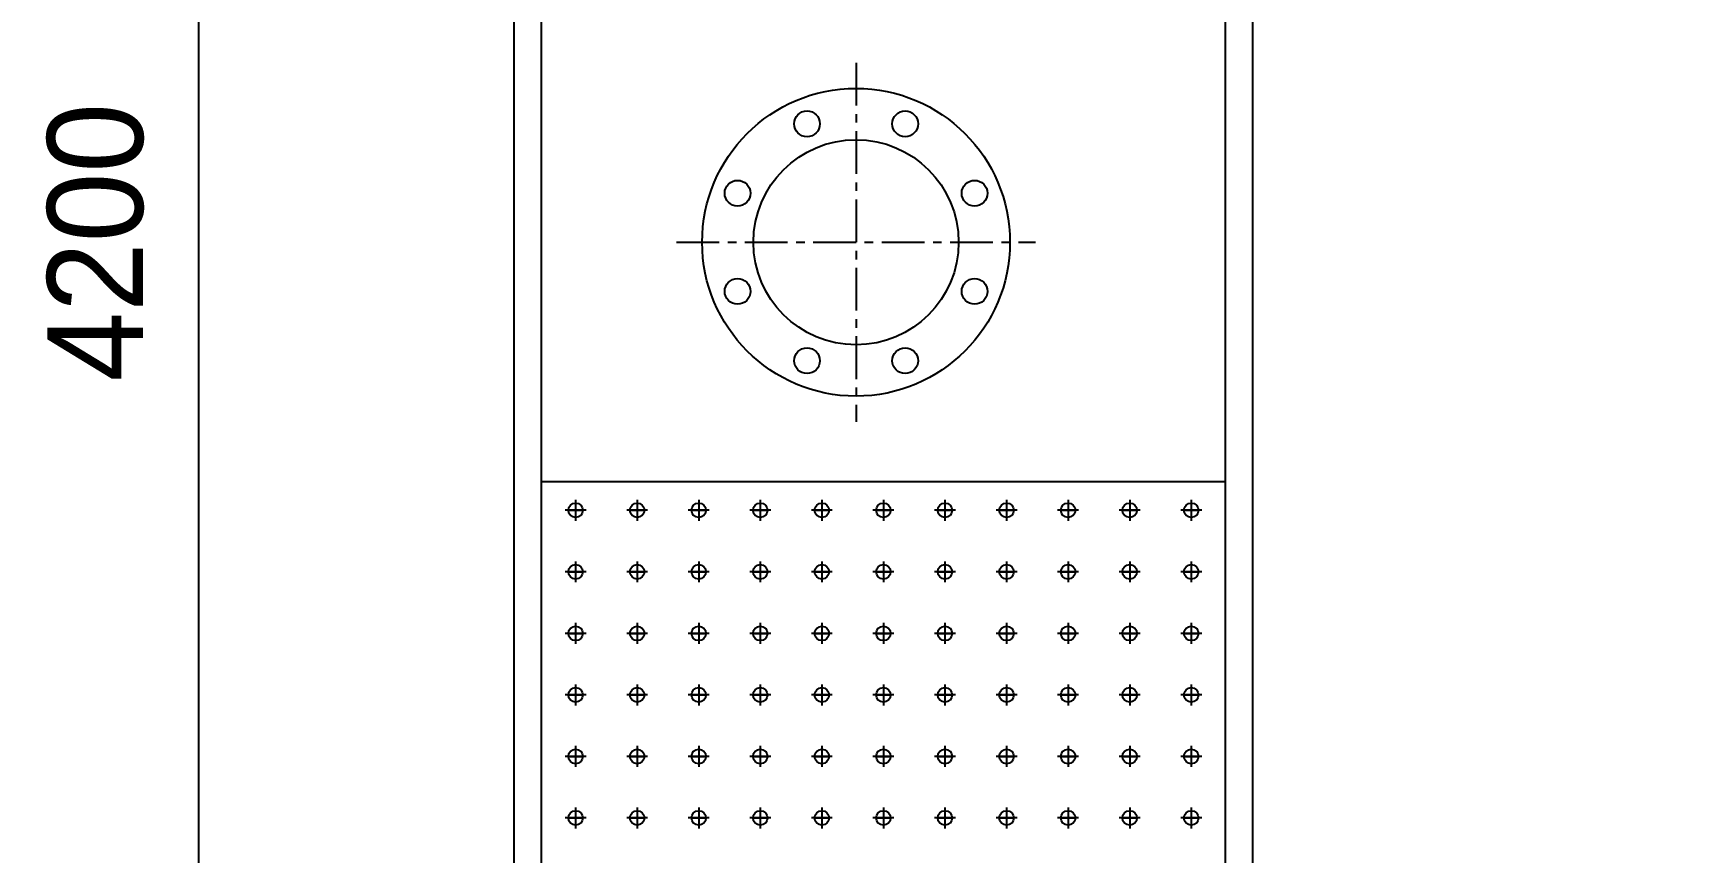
# Model space of a CAD drawing. Header units: millimetres. Extents: x 0 to 25222, y 0 to 17836.
# Drawn here: x 2375 to 4777, y 12736 to 13934 of the extents above; entities that cross this region are included whole.
import ezdxf

# ---------------------------------------------------------------- set-up
doc = ezdxf.new("R2010")
doc.units = ezdxf.units.MM
doc.linetypes.add('CENTER', pattern=[2, 1.25, -0.25, 0.25, -0.25])
doc.layers.get('DEFPOINTS').update_dxf_attribs({"color": 143})
doc.layers.add('CENTER', color=1, linetype='CENTER')
doc.layers.add('냉각탑_dim', color=1, linetype='Continuous')
doc.styles.add('HY울릉도L', font='')
doc.styles.get('HY울릉도L').set_extended_font_data('HY울릉도L')
doc.dimstyles.new('성지DIM', dxfattribs={"dimtxt": 3.5, "dimasz": 3, "dimexe": 1, "dimexo": 2.5, "dimgap": 2, "dimtad": 1, "dimdec": 0, "dimzin": 3, "dimdsep": 46, "dimtxsty": 'HY울릉도L', "dimblk": 'ARCHTICK', "dimcen": -2, "dimclrd": 256, "dimclre": 256, "dimclrt": 7, "dimadec": 0, "dimazin": 0, "dimtfac": 1, "dimtdec": 0, "dimtofl": 0, "dimtmove": 0, "dimatfit": 3, "dimfxl": 0, "dimtolj": 1, "dimtzin": 0, "dimlwe": -1, "dimarcsym": 0})

# ---------------------------------------------------------------- blocks, each defined once
blk = doc.blocks.new('_ArchTick')
at = {"color": 0, "linetype": 'ByBlock', "const_width": 0.15}
blk.add_lwpolyline([(-0.5, -0.5), (0.5, 0.5)], dxfattribs=at)
blk = doc.blocks.new('*D26')
at = {"layer": 'DEFPOINTS', "color": 0, "transparency": 16777216}
for p in [(3078.1, 15728), (2616.6, 11528), (3078.1, 11528)]:
    blk.add_point(p, dxfattribs=at)
at = {"layer": '냉각탑_dim', "transparency": 16777216}
for p, q in [((2978.1, 15728), (2576.6, 15728)), ((2978.1, 11528), (2576.6, 11528))]:
    blk.add_line(p, q, dxfattribs=at)
at = {"layer": '냉각탑_dim', "lineweight": -2, "transparency": 16777216}
blk.add_line((2616.6, 15728), (2616.6, 11528), dxfattribs=at)
at = {"layer": '냉각탑_dim', "lineweight": -2, "transparency": 16777216, "xscale": 120, "yscale": 120, "zscale": 120}
for p, rotation in [((2616.6, 15728), 90), ((2616.6, 11528), 270)]:
    blk.add_blockref('_ArchTick', p, dxfattribs=dict(at, rotation=rotation))
at = {"layer": '냉각탑_dim', "color": 7, "transparency": 16777216, "insert": (2466.6, 13628), "char_height": 140, "attachment_point": 5, "rotation": 90, "style": 'HY울릉도L'}
blk.add_mtext('\\A1;4200', dxfattribs=at)

msp = doc.modelspace()

# ---------------------------------------------------------------- linework, layer by layer
at = {"color": 3}
for p, q in [((4118.1, 11568), (4118.1, 15688)), ((4158.1, 11568), (4158.1, 15688)), ((3118.1, 13278), (4118.1, 13278))]:
    msp.add_line(p, q, dxfattribs=at)
for points in [[(3078.1, 11528), (3078.1, 15728), (10378.1, 15728), (10378.1, 11528)], [(3118.1, 11568), (3118.1, 15688), (10338.1, 15688), (10338.1, 11568)]]:
    msp.add_lwpolyline(points, close=True, dxfattribs=at)
for centre, radius in [((3578.1, 13628), 225), ((3506.4, 13801.2), 18.8), ((3649.9, 13801.2), 18.8), ((3578.1, 13628), 150), ((3404.9, 13699.7), 18.8), ((3751.4, 13699.7), 18.8), ((3404.9, 13556.2), 18.8), ((3751.4, 13556.2), 18.8), ((3506.4, 13454.8), 18.8), ((3649.9, 13454.8), 18.8)]:
    msp.add_circle(centre, radius, dxfattribs=at)
for centre in [(3168.1, 13236.1), (3258.1, 13236.1), (3348.1, 13236.1), (3438.1, 13236.1), (3528.1, 13236.1), (3618.1, 13236.1), (3708.1, 13236.1), (3798.1, 13236.1), (3888.1, 13236.1), (3978.1, 13236.1), (4068.1, 13236.1), (3168.1, 13146.1), (3258.1, 13146.1), (3348.1, 13146.1), (3438.1, 13146.1), (3528.1, 13146.1), (3618.1, 13146.1), (3708.1, 13146.1), (3798.1, 13146.1), (3888.1, 13146.1), (3978.1, 13146.1), (4068.1, 13146.1), (3168.1, 13056.1), (3258.1, 13056.1), (3348.1, 13056.1), (3438.1, 13056.1), (3528.1, 13056.1), (3618.1, 13056.1), (3708.1, 13056.1), (3798.1, 13056.1), (3888.1, 13056.1), (3978.1, 13056.1), (4068.1, 13056.1), (3168.1, 12966.1), (3258.1, 12966.1), (3348.1, 12966.1), (3438.1, 12966.1), (3528.1, 12966.1), (3618.1, 12966.1), (3708.1, 12966.1), (3798.1, 12966.1), (3888.1, 12966.1), (3978.1, 12966.1), (4068.1, 12966.1), (3168.1, 12876.1), (3258.1, 12876.1), (3348.1, 12876.1), (3438.1, 12876.1), (3528.1, 12876.1), (3618.1, 12876.1), (3708.1, 12876.1), (3798.1, 12876.1), (3888.1, 12876.1), (3978.1, 12876.1), (4068.1, 12876.1), (3168.1, 12786.1), (3258.1, 12786.1), (3348.1, 12786.1), (3438.1, 12786.1), (3528.1, 12786.1), (3618.1, 12786.1), (3708.1, 12786.1), (3798.1, 12786.1), (3888.1, 12786.1), (3978.1, 12786.1), (4068.1, 12786.1)]:
    msp.add_circle(centre, 10.6)
at = {"layer": 'CENTER', "linetype": 'CENTER', "ltscale": 50}
for p, q in [((3578.1, 13890.5), (3578.1, 13365.5)), ((3315.6, 13628), (3840.6, 13628)), ((3168.1, 13251.4), (3168.1, 13220.8)), ((3168.1, 13247.9), (3168.1, 13224.3)), ((3258.1, 13251.4), (3258.1, 13220.8)), ((3258.1, 13247.9), (3258.1, 13224.3)), ((3348.1, 13251.4), (3348.1, 13220.8)), ((3348.1, 13247.9), (3348.1, 13224.3)), ((3438.1, 13251.4), (3438.1, 13220.8)), ((3438.1, 13247.9), (3438.1, 13224.3)), ((3528.1, 13251.4), (3528.1, 13220.8)), ((3528.1, 13247.9), (3528.1, 13224.3)), ((3618.1, 13251.4), (3618.1, 13220.8)), ((3618.1, 13247.9), (3618.1, 13224.3)), ((3708.1, 13251.4), (3708.1, 13220.8)), ((3708.1, 13247.9), (3708.1, 13224.3)), ((3798.1, 13251.4), (3798.1, 13220.8)), ((3798.1, 13247.9), (3798.1, 13224.3)), ((3888.1, 13251.4), (3888.1, 13220.8)), ((3888.1, 13247.9), (3888.1, 13224.3)), ((3978.1, 13251.4), (3978.1, 13220.8)), ((3978.1, 13247.9), (3978.1, 13224.3)), ((4068.1, 13251.4), (4068.1, 13220.8)), ((4068.1, 13247.9), (4068.1, 13224.3)), ((3183.4, 13236.1), (3152.8, 13236.1)), ((3156.4, 13236.1), (3179.9, 13236.1)), ((3179.9, 13236.1), (3156.4, 13236.1)), ((3156.4, 13236.1), (3179.9, 13236.1)), ((3273.4, 13236.1), (3242.8, 13236.1)), ((3246.4, 13236.1), (3269.9, 13236.1)), ((3269.9, 13236.1), (3246.4, 13236.1)), ((3246.4, 13236.1), (3269.9, 13236.1)), ((3363.4, 13236.1), (3332.8, 13236.1)), ((3336.4, 13236.1), (3359.9, 13236.1)), ((3359.9, 13236.1), (3336.4, 13236.1)), ((3336.4, 13236.1), (3359.9, 13236.1)), ((3453.4, 13236.1), (3422.8, 13236.1)), ((3426.4, 13236.1), (3449.9, 13236.1)), ((3449.9, 13236.1), (3426.4, 13236.1)), ((3426.4, 13236.1), (3449.9, 13236.1)), ((3543.4, 13236.1), (3512.8, 13236.1)), ((3516.4, 13236.1), (3539.9, 13236.1)), ((3539.9, 13236.1), (3516.4, 13236.1)), ((3516.4, 13236.1), (3539.9, 13236.1)), ((3633.4, 13236.1), (3602.8, 13236.1)), ((3606.4, 13236.1), (3629.9, 13236.1)), ((3629.9, 13236.1), (3606.4, 13236.1)), ((3606.4, 13236.1), (3629.9, 13236.1)), ((3723.4, 13236.1), (3692.8, 13236.1)), ((3696.4, 13236.1), (3719.9, 13236.1)), ((3719.9, 13236.1), (3696.4, 13236.1)), ((3696.4, 13236.1), (3719.9, 13236.1)), ((3813.4, 13236.1), (3782.8, 13236.1)), ((3786.4, 13236.1), (3809.9, 13236.1)), ((3809.9, 13236.1), (3786.4, 13236.1)), ((3786.4, 13236.1), (3809.9, 13236.1)), ((3903.4, 13236.1), (3872.8, 13236.1)), ((3876.4, 13236.1), (3899.9, 13236.1)), ((3899.9, 13236.1), (3876.4, 13236.1)), ((3876.4, 13236.1), (3899.9, 13236.1)), ((3993.4, 13236.1), (3962.8, 13236.1)), ((3966.4, 13236.1), (3989.9, 13236.1)), ((3989.9, 13236.1), (3966.4, 13236.1)), ((3966.4, 13236.1), (3989.9, 13236.1)), ((4083.4, 13236.1), (4052.8, 13236.1)), ((4056.4, 13236.1), (4079.9, 13236.1)), ((4079.9, 13236.1), (4056.4, 13236.1)), ((4056.4, 13236.1), (4079.9, 13236.1)), ((3183.4, 13146.1), (3152.8, 13146.1)), ((3156.4, 13146.1), (3179.9, 13146.1)), ((3179.9, 13146.1), (3156.4, 13146.1)), ((3156.4, 13146.1), (3179.9, 13146.1)), ((3168.1, 13161.4), (3168.1, 13130.8)), ((3168.1, 13157.9), (3168.1, 13134.3)), ((3273.4, 13146.1), (3242.8, 13146.1)), ((3246.4, 13146.1), (3269.9, 13146.1)), ((3269.9, 13146.1), (3246.4, 13146.1)), ((3246.4, 13146.1), (3269.9, 13146.1)), ((3258.1, 13161.4), (3258.1, 13130.8)), ((3258.1, 13157.9), (3258.1, 13134.3)), ((3363.4, 13146.1), (3332.8, 13146.1)), ((3336.4, 13146.1), (3359.9, 13146.1)), ((3359.9, 13146.1), (3336.4, 13146.1)), ((3336.4, 13146.1), (3359.9, 13146.1)), ((3348.1, 13161.4), (3348.1, 13130.8)), ((3348.1, 13157.9), (3348.1, 13134.3)), ((3453.4, 13146.1), (3422.8, 13146.1)), ((3426.4, 13146.1), (3449.9, 13146.1)), ((3449.9, 13146.1), (3426.4, 13146.1)), ((3426.4, 13146.1), (3449.9, 13146.1)), ((3438.1, 13161.4), (3438.1, 13130.8)), ((3438.1, 13157.9), (3438.1, 13134.3)), ((3543.4, 13146.1), (3512.8, 13146.1)), ((3516.4, 13146.1), (3539.9, 13146.1)), ((3539.9, 13146.1), (3516.4, 13146.1)), ((3516.4, 13146.1), (3539.9, 13146.1)), ((3528.1, 13161.4), (3528.1, 13130.8)), ((3528.1, 13157.9), (3528.1, 13134.3)), ((3633.4, 13146.1), (3602.8, 13146.1)), ((3606.4, 13146.1), (3629.9, 13146.1)), ((3629.9, 13146.1), (3606.4, 13146.1)), ((3606.4, 13146.1), (3629.9, 13146.1)), ((3618.1, 13161.4), (3618.1, 13130.8)), ((3618.1, 13157.9), (3618.1, 13134.3)), ((3723.4, 13146.1), (3692.8, 13146.1)), ((3696.4, 13146.1), (3719.9, 13146.1)), ((3719.9, 13146.1), (3696.4, 13146.1)), ((3696.4, 13146.1), (3719.9, 13146.1)), ((3708.1, 13161.4), (3708.1, 13130.8)), ((3708.1, 13157.9), (3708.1, 13134.3)), ((3813.4, 13146.1), (3782.8, 13146.1)), ((3786.4, 13146.1), (3809.9, 13146.1)), ((3809.9, 13146.1), (3786.4, 13146.1)), ((3786.4, 13146.1), (3809.9, 13146.1)), ((3798.1, 13161.4), (3798.1, 13130.8)), ((3798.1, 13157.9), (3798.1, 13134.3)), ((3903.4, 13146.1), (3872.8, 13146.1)), ((3876.4, 13146.1), (3899.9, 13146.1)), ((3899.9, 13146.1), (3876.4, 13146.1)), ((3876.4, 13146.1), (3899.9, 13146.1)), ((3888.1, 13161.4), (3888.1, 13130.8)), ((3888.1, 13157.9), (3888.1, 13134.3)), ((3993.4, 13146.1), (3962.8, 13146.1)), ((3966.4, 13146.1), (3989.9, 13146.1)), ((3989.9, 13146.1), (3966.4, 13146.1)), ((3966.4, 13146.1), (3989.9, 13146.1)), ((3978.1, 13161.4), (3978.1, 13130.8)), ((3978.1, 13157.9), (3978.1, 13134.3)), ((4083.4, 13146.1), (4052.8, 13146.1)), ((4056.4, 13146.1), (4079.9, 13146.1)), ((4079.9, 13146.1), (4056.4, 13146.1)), ((4056.4, 13146.1), (4079.9, 13146.1)), ((4068.1, 13161.4), (4068.1, 13130.8)), ((4068.1, 13157.9), (4068.1, 13134.3)), ((3168.1, 13071.4), (3168.1, 13040.8)), ((3258.1, 13071.4), (3258.1, 13040.8)), ((3348.1, 13071.4), (3348.1, 13040.8)), ((3438.1, 13071.4), (3438.1, 13040.8)), ((3528.1, 13071.4), (3528.1, 13040.8)), ((3618.1, 13071.4), (3618.1, 13040.8)), ((3708.1, 13071.4), (3708.1, 13040.8)), ((3798.1, 13071.4), (3798.1, 13040.8)), ((3888.1, 13071.4), (3888.1, 13040.8)), ((3978.1, 13071.4), (3978.1, 13040.8)), ((4068.1, 13071.4), (4068.1, 13040.8)), ((3183.4, 13056.1), (3152.8, 13056.1)), ((3156.4, 13056.1), (3179.9, 13056.1)), ((3179.9, 13056.1), (3156.4, 13056.1)), ((3156.4, 13056.1), (3179.9, 13056.1)), ((3168.1, 13067.9), (3168.1, 13044.3)), ((3273.4, 13056.1), (3242.8, 13056.1)), ((3246.4, 13056.1), (3269.9, 13056.1)), ((3269.9, 13056.1), (3246.4, 13056.1)), ((3246.4, 13056.1), (3269.9, 13056.1)), ((3258.1, 13067.9), (3258.1, 13044.3)), ((3363.4, 13056.1), (3332.8, 13056.1)), ((3336.4, 13056.1), (3359.9, 13056.1)), ((3359.9, 13056.1), (3336.4, 13056.1)), ((3336.4, 13056.1), (3359.9, 13056.1)), ((3348.1, 13067.9), (3348.1, 13044.3)), ((3453.4, 13056.1), (3422.8, 13056.1)), ((3426.4, 13056.1), (3449.9, 13056.1)), ((3449.9, 13056.1), (3426.4, 13056.1)), ((3426.4, 13056.1), (3449.9, 13056.1)), ((3438.1, 13067.9), (3438.1, 13044.3)), ((3543.4, 13056.1), (3512.8, 13056.1)), ((3516.4, 13056.1), (3539.9, 13056.1)), ((3539.9, 13056.1), (3516.4, 13056.1)), ((3516.4, 13056.1), (3539.9, 13056.1)), ((3528.1, 13067.9), (3528.1, 13044.3)), ((3633.4, 13056.1), (3602.8, 13056.1)), ((3606.4, 13056.1), (3629.9, 13056.1)), ((3629.9, 13056.1), (3606.4, 13056.1)), ((3606.4, 13056.1), (3629.9, 13056.1)), ((3618.1, 13067.9), (3618.1, 13044.3)), ((3723.4, 13056.1), (3692.8, 13056.1)), ((3696.4, 13056.1), (3719.9, 13056.1)), ((3719.9, 13056.1), (3696.4, 13056.1)), ((3696.4, 13056.1), (3719.9, 13056.1)), ((3708.1, 13067.9), (3708.1, 13044.3)), ((3813.4, 13056.1), (3782.8, 13056.1)), ((3786.4, 13056.1), (3809.9, 13056.1)), ((3809.9, 13056.1), (3786.4, 13056.1)), ((3786.4, 13056.1), (3809.9, 13056.1)), ((3798.1, 13067.9), (3798.1, 13044.3)), ((3903.4, 13056.1), (3872.8, 13056.1)), ((3876.4, 13056.1), (3899.9, 13056.1)), ((3899.9, 13056.1), (3876.4, 13056.1)), ((3876.4, 13056.1), (3899.9, 13056.1)), ((3888.1, 13067.9), (3888.1, 13044.3)), ((3993.4, 13056.1), (3962.8, 13056.1)), ((3966.4, 13056.1), (3989.9, 13056.1)), ((3989.9, 13056.1), (3966.4, 13056.1)), ((3966.4, 13056.1), (3989.9, 13056.1)), ((3978.1, 13067.9), (3978.1, 13044.3)), ((4083.4, 13056.1), (4052.8, 13056.1)), ((4056.4, 13056.1), (4079.9, 13056.1)), ((4079.9, 13056.1), (4056.4, 13056.1)), ((4056.4, 13056.1), (4079.9, 13056.1)), ((4068.1, 13067.9), (4068.1, 13044.3)), ((3168.1, 12981.4), (3168.1, 12950.8)), ((3168.1, 12977.9), (3168.1, 12954.3)), ((3258.1, 12981.4), (3258.1, 12950.8)), ((3258.1, 12977.9), (3258.1, 12954.3)), ((3348.1, 12981.4), (3348.1, 12950.8)), ((3348.1, 12977.9), (3348.1, 12954.3)), ((3438.1, 12981.4), (3438.1, 12950.8)), ((3438.1, 12977.9), (3438.1, 12954.3)), ((3528.1, 12981.4), (3528.1, 12950.8)), ((3528.1, 12977.9), (3528.1, 12954.3)), ((3618.1, 12981.4), (3618.1, 12950.8)), ((3618.1, 12977.9), (3618.1, 12954.3)), ((3708.1, 12981.4), (3708.1, 12950.8)), ((3708.1, 12977.9), (3708.1, 12954.3)), ((3798.1, 12981.4), (3798.1, 12950.8)), ((3798.1, 12977.9), (3798.1, 12954.3)), ((3888.1, 12981.4), (3888.1, 12950.8)), ((3888.1, 12977.9), (3888.1, 12954.3)), ((3978.1, 12981.4), (3978.1, 12950.8)), ((3978.1, 12977.9), (3978.1, 12954.3)), ((4068.1, 12981.4), (4068.1, 12950.8)), ((4068.1, 12977.9), (4068.1, 12954.3)), ((3183.4, 12966.1), (3152.8, 12966.1)), ((3156.4, 12966.1), (3179.9, 12966.1)), ((3179.9, 12966.1), (3156.4, 12966.1)), ((3156.4, 12966.1), (3179.9, 12966.1)), ((3273.4, 12966.1), (3242.8, 12966.1)), ((3246.4, 12966.1), (3269.9, 12966.1)), ((3269.9, 12966.1), (3246.4, 12966.1)), ((3246.4, 12966.1), (3269.9, 12966.1)), ((3363.4, 12966.1), (3332.8, 12966.1)), ((3336.4, 12966.1), (3359.9, 12966.1)), ((3359.9, 12966.1), (3336.4, 12966.1)), ((3336.4, 12966.1), (3359.9, 12966.1)), ((3453.4, 12966.1), (3422.8, 12966.1)), ((3426.4, 12966.1), (3449.9, 12966.1)), ((3449.9, 12966.1), (3426.4, 12966.1)), ((3426.4, 12966.1), (3449.9, 12966.1)), ((3543.4, 12966.1), (3512.8, 12966.1)), ((3516.4, 12966.1), (3539.9, 12966.1)), ((3539.9, 12966.1), (3516.4, 12966.1)), ((3516.4, 12966.1), (3539.9, 12966.1)), ((3633.4, 12966.1), (3602.8, 12966.1)), ((3606.4, 12966.1), (3629.9, 12966.1)), ((3629.9, 12966.1), (3606.4, 12966.1)), ((3606.4, 12966.1), (3629.9, 12966.1)), ((3723.4, 12966.1), (3692.8, 12966.1)), ((3696.4, 12966.1), (3719.9, 12966.1)), ((3719.9, 12966.1), (3696.4, 12966.1)), ((3696.4, 12966.1), (3719.9, 12966.1)), ((3813.4, 12966.1), (3782.8, 12966.1)), ((3786.4, 12966.1), (3809.9, 12966.1)), ((3809.9, 12966.1), (3786.4, 12966.1)), ((3786.4, 12966.1), (3809.9, 12966.1)), ((3903.4, 12966.1), (3872.8, 12966.1)), ((3876.4, 12966.1), (3899.9, 12966.1)), ((3899.9, 12966.1), (3876.4, 12966.1)), ((3876.4, 12966.1), (3899.9, 12966.1)), ((3993.4, 12966.1), (3962.8, 12966.1)), ((3966.4, 12966.1), (3989.9, 12966.1)), ((3989.9, 12966.1), (3966.4, 12966.1)), ((3966.4, 12966.1), (3989.9, 12966.1)), ((4083.4, 12966.1), (4052.8, 12966.1)), ((4056.4, 12966.1), (4079.9, 12966.1)), ((4079.9, 12966.1), (4056.4, 12966.1)), ((4056.4, 12966.1), (4079.9, 12966.1)), ((3168.1, 12891.4), (3168.1, 12860.8)), ((3168.1, 12887.9), (3168.1, 12864.3)), ((3258.1, 12891.4), (3258.1, 12860.8)), ((3258.1, 12887.9), (3258.1, 12864.3)), ((3348.1, 12891.4), (3348.1, 12860.8)), ((3348.1, 12887.9), (3348.1, 12864.3)), ((3438.1, 12891.4), (3438.1, 12860.8)), ((3438.1, 12887.9), (3438.1, 12864.3)), ((3528.1, 12891.4), (3528.1, 12860.8)), ((3528.1, 12887.9), (3528.1, 12864.3)), ((3618.1, 12891.4), (3618.1, 12860.8)), ((3618.1, 12887.9), (3618.1, 12864.3)), ((3708.1, 12891.4), (3708.1, 12860.8)), ((3708.1, 12887.9), (3708.1, 12864.3)), ((3798.1, 12891.4), (3798.1, 12860.8)), ((3798.1, 12887.9), (3798.1, 12864.3)), ((3888.1, 12891.4), (3888.1, 12860.8)), ((3888.1, 12887.9), (3888.1, 12864.3)), ((3978.1, 12891.4), (3978.1, 12860.8)), ((3978.1, 12887.9), (3978.1, 12864.3)), ((4068.1, 12891.4), (4068.1, 12860.8)), ((4068.1, 12887.9), (4068.1, 12864.3)), ((3183.4, 12876.1), (3152.8, 12876.1)), ((3156.4, 12876.1), (3179.9, 12876.1)), ((3179.9, 12876.1), (3156.4, 12876.1)), ((3156.4, 12876.1), (3179.9, 12876.1)), ((3273.4, 12876.1), (3242.8, 12876.1)), ((3246.4, 12876.1), (3269.9, 12876.1)), ((3269.9, 12876.1), (3246.4, 12876.1)), ((3246.4, 12876.1), (3269.9, 12876.1)), ((3363.4, 12876.1), (3332.8, 12876.1)), ((3336.4, 12876.1), (3359.9, 12876.1)), ((3359.9, 12876.1), (3336.4, 12876.1)), ((3336.4, 12876.1), (3359.9, 12876.1)), ((3453.4, 12876.1), (3422.8, 12876.1)), ((3426.4, 12876.1), (3449.9, 12876.1)), ((3449.9, 12876.1), (3426.4, 12876.1)), ((3426.4, 12876.1), (3449.9, 12876.1)), ((3543.4, 12876.1), (3512.8, 12876.1)), ((3516.4, 12876.1), (3539.9, 12876.1)), ((3539.9, 12876.1), (3516.4, 12876.1)), ((3516.4, 12876.1), (3539.9, 12876.1)), ((3633.4, 12876.1), (3602.8, 12876.1)), ((3606.4, 12876.1), (3629.9, 12876.1)), ((3629.9, 12876.1), (3606.4, 12876.1)), ((3606.4, 12876.1), (3629.9, 12876.1)), ((3723.4, 12876.1), (3692.8, 12876.1)), ((3696.4, 12876.1), (3719.9, 12876.1)), ((3719.9, 12876.1), (3696.4, 12876.1)), ((3696.4, 12876.1), (3719.9, 12876.1)), ((3813.4, 12876.1), (3782.8, 12876.1)), ((3786.4, 12876.1), (3809.9, 12876.1)), ((3809.9, 12876.1), (3786.4, 12876.1)), ((3786.4, 12876.1), (3809.9, 12876.1)), ((3903.4, 12876.1), (3872.8, 12876.1)), ((3876.4, 12876.1), (3899.9, 12876.1)), ((3899.9, 12876.1), (3876.4, 12876.1)), ((3876.4, 12876.1), (3899.9, 12876.1)), ((3993.4, 12876.1), (3962.8, 12876.1)), ((3966.4, 12876.1), (3989.9, 12876.1)), ((3989.9, 12876.1), (3966.4, 12876.1)), ((3966.4, 12876.1), (3989.9, 12876.1)), ((4083.4, 12876.1), (4052.8, 12876.1)), ((4056.4, 12876.1), (4079.9, 12876.1)), ((4079.9, 12876.1), (4056.4, 12876.1)), ((4056.4, 12876.1), (4079.9, 12876.1)), ((3183.4, 12786.1), (3152.8, 12786.1)), ((3156.4, 12786.1), (3179.9, 12786.1)), ((3179.9, 12786.1), (3156.4, 12786.1)), ((3156.4, 12786.1), (3179.9, 12786.1)), ((3168.1, 12801.4), (3168.1, 12770.8)), ((3168.1, 12797.9), (3168.1, 12774.3)), ((3273.4, 12786.1), (3242.8, 12786.1)), ((3246.4, 12786.1), (3269.9, 12786.1)), ((3269.9, 12786.1), (3246.4, 12786.1)), ((3246.4, 12786.1), (3269.9, 12786.1)), ((3258.1, 12801.4), (3258.1, 12770.8)), ((3258.1, 12797.9), (3258.1, 12774.3)), ((3363.4, 12786.1), (3332.8, 12786.1)), ((3336.4, 12786.1), (3359.9, 12786.1)), ((3359.9, 12786.1), (3336.4, 12786.1)), ((3336.4, 12786.1), (3359.9, 12786.1)), ((3348.1, 12801.4), (3348.1, 12770.8)), ((3348.1, 12797.9), (3348.1, 12774.3)), ((3453.4, 12786.1), (3422.8, 12786.1)), ((3426.4, 12786.1), (3449.9, 12786.1)), ((3449.9, 12786.1), (3426.4, 12786.1)), ((3426.4, 12786.1), (3449.9, 12786.1)), ((3438.1, 12801.4), (3438.1, 12770.8)), ((3438.1, 12797.9), (3438.1, 12774.3)), ((3543.4, 12786.1), (3512.8, 12786.1)), ((3516.4, 12786.1), (3539.9, 12786.1)), ((3539.9, 12786.1), (3516.4, 12786.1)), ((3516.4, 12786.1), (3539.9, 12786.1)), ((3528.1, 12801.4), (3528.1, 12770.8)), ((3528.1, 12797.9), (3528.1, 12774.3)), ((3633.4, 12786.1), (3602.8, 12786.1)), ((3606.4, 12786.1), (3629.9, 12786.1)), ((3629.9, 12786.1), (3606.4, 12786.1)), ((3606.4, 12786.1), (3629.9, 12786.1)), ((3618.1, 12801.4), (3618.1, 12770.8)), ((3618.1, 12797.9), (3618.1, 12774.3)), ((3723.4, 12786.1), (3692.8, 12786.1)), ((3696.4, 12786.1), (3719.9, 12786.1)), ((3719.9, 12786.1), (3696.4, 12786.1)), ((3696.4, 12786.1), (3719.9, 12786.1)), ((3708.1, 12801.4), (3708.1, 12770.8)), ((3708.1, 12797.9), (3708.1, 12774.3)), ((3813.4, 12786.1), (3782.8, 12786.1)), ((3786.4, 12786.1), (3809.9, 12786.1)), ((3809.9, 12786.1), (3786.4, 12786.1)), ((3786.4, 12786.1), (3809.9, 12786.1)), ((3798.1, 12801.4), (3798.1, 12770.8)), ((3798.1, 12797.9), (3798.1, 12774.3)), ((3903.4, 12786.1), (3872.8, 12786.1)), ((3876.4, 12786.1), (3899.9, 12786.1)), ((3899.9, 12786.1), (3876.4, 12786.1)), ((3876.4, 12786.1), (3899.9, 12786.1)), ((3888.1, 12801.4), (3888.1, 12770.8)), ((3888.1, 12797.9), (3888.1, 12774.3)), ((3993.4, 12786.1), (3962.8, 12786.1)), ((3966.4, 12786.1), (3989.9, 12786.1)), ((3989.9, 12786.1), (3966.4, 12786.1)), ((3966.4, 12786.1), (3989.9, 12786.1)), ((3978.1, 12801.4), (3978.1, 12770.8)), ((3978.1, 12797.9), (3978.1, 12774.3)), ((4083.4, 12786.1), (4052.8, 12786.1)), ((4056.4, 12786.1), (4079.9, 12786.1)), ((4079.9, 12786.1), (4056.4, 12786.1)), ((4056.4, 12786.1), (4079.9, 12786.1)), ((4068.1, 12801.4), (4068.1, 12770.8)), ((4068.1, 12797.9), (4068.1, 12774.3))]:
    msp.add_line(p, q, dxfattribs=at)

# ---------------------------------------------------------------- dimensions: what is measured, and where the dimension line sits
at = {"layer": '냉각탑_dim'}
dim = msp.add_linear_dim(base=(2616.6, 11528), p1=(3078.1, 15728), p2=(3078.1, 11528), angle=90, dimstyle='성지DIM', override={"dimscale": 40, "dimtmove": 2}, dxfattribs=at)
dim.commit()
dim.dimension.update_dxf_attribs({"geometry": '*D26', "text_midpoint": (2466.6, 13628)})

doc.saveas('drawing.dxf')
